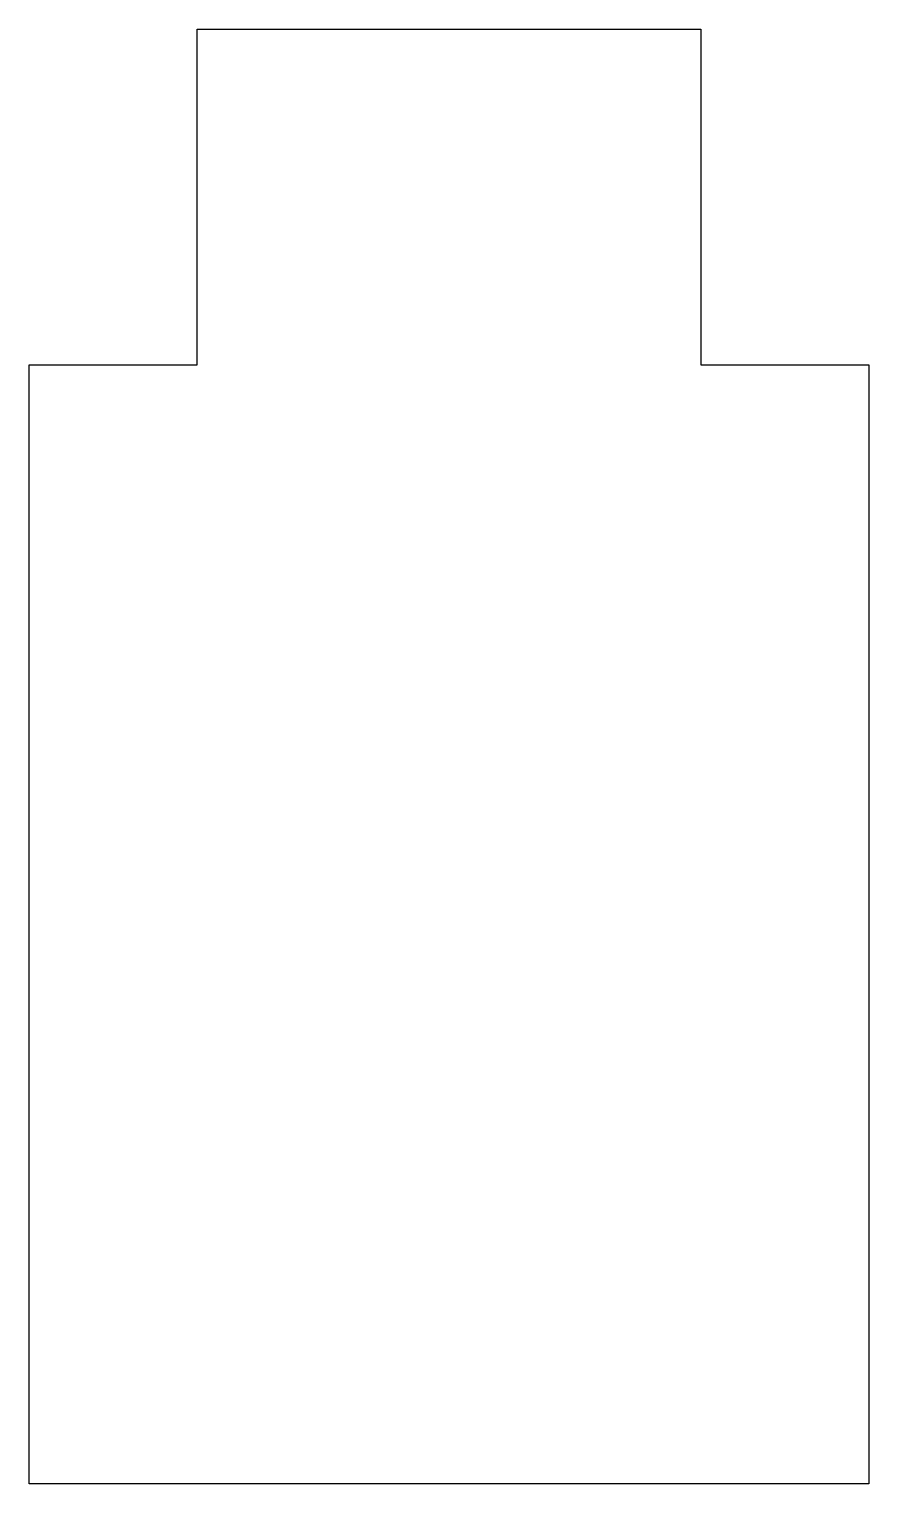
# Model space of a CAD drawing. Extents: x 5 to 20, y 26 to 52.
import ezdxf

# ---------------------------------------------------------------- set-up
doc = ezdxf.new("R2010")
doc.units = 0

msp = doc.modelspace()

# ---------------------------------------------------------------- linework, layer by layer
at = {"layer": 'Layer 1'}
for p, q in [((8, 46), (8, 52)), ((8, 52), (17, 52)), ((17, 52), (17, 46)), ((5, 26), (5, 46)), ((5, 46), (8, 46)), ((17, 46), (20, 46)), ((20, 46), (20, 26)), ((8, 26), (5, 26)), ((17, 26), (8, 26)), ((20, 26), (17, 26)), ((20, 26), (20, 26))]:
    msp.add_line(p, q, dxfattribs=at)

doc.saveas('drawing.dxf')
